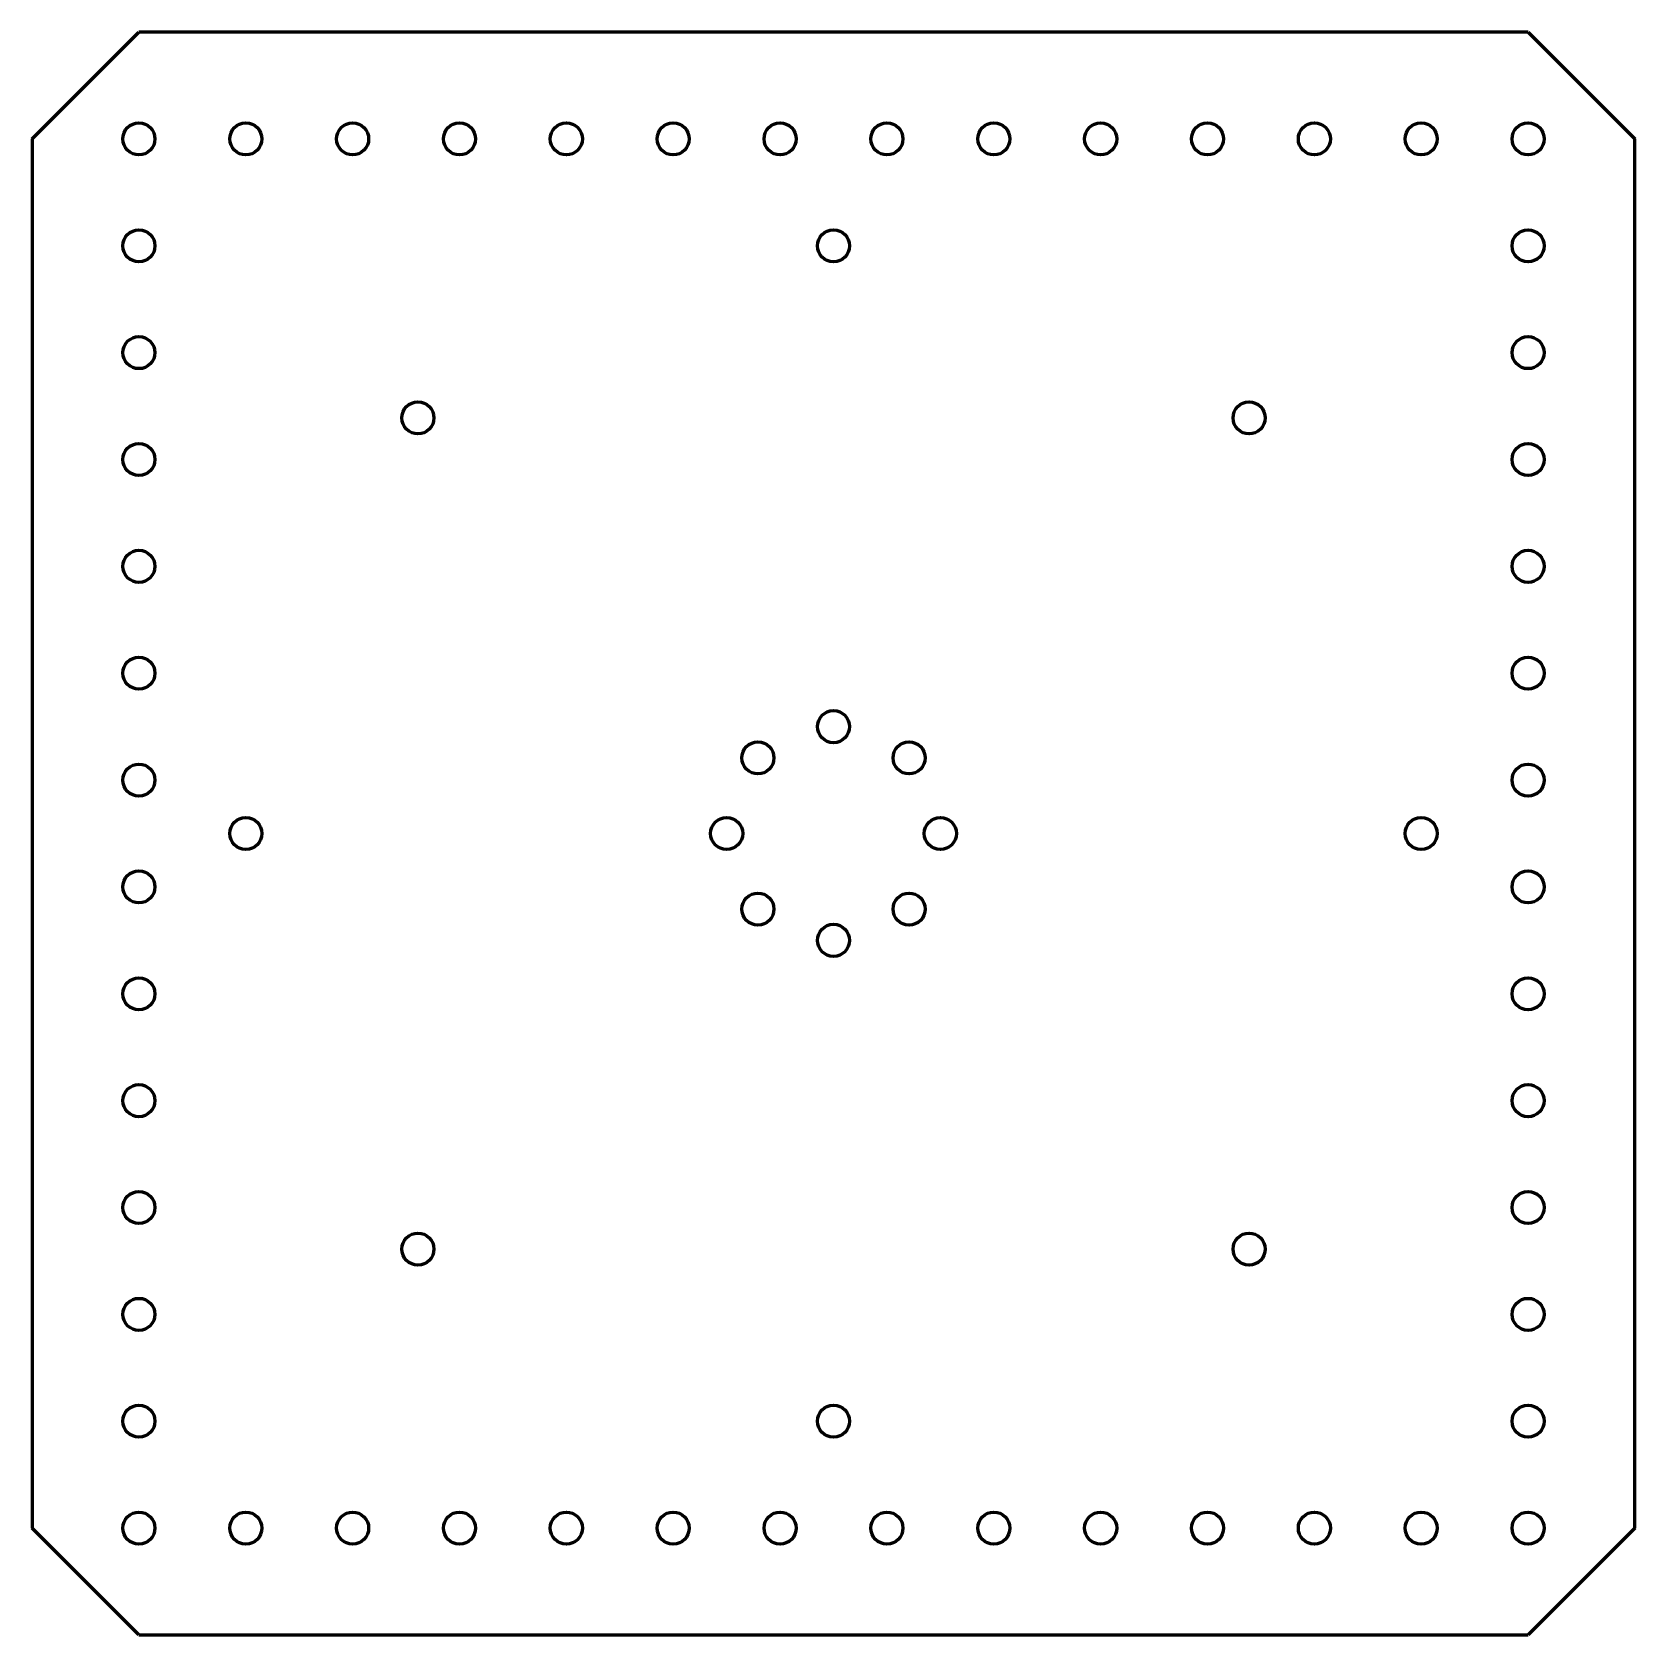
# Model space of a CAD drawing. Header units: millimetres. Extents: x -75 to 75, y -75 to 75.
import ezdxf

# ---------------------------------------------------------------- set-up
doc = ezdxf.new("R2010")
doc.units = ezdxf.units.MM
doc.linetypes.add('K5LT_BASIC', pattern=[0])

msp = doc.modelspace()

# ---------------------------------------------------------------- linework, layer by layer
at = {"color": 150, "linetype": 'K5LT_BASIC', "lineweight": 60, "true_color": 0x0080ff}
for p, q in [((-75, 65), (-65, 75)), ((65, 75), (-65, 75)), ((65, 75), (75, 65)), ((-75, 65), (-75, -65)), ((75, -65), (75, 65)), ((-65, -75), (-75, -65)), ((75, -65), (65, -75)), ((-65, -75), (65, -75))]:
    msp.add_line(p, q, dxfattribs=at)
for centre in [(-65, 65), (-55, 65), (-45, 65), (-35, 65), (-25, 65), (-15, 65), (-5, 65), (5, 65), (15, 65), (25, 65), (35, 65), (45, 65), (55, 65), (65, 65), (-65, 55), (0, 55), (65, 55), (-65, 45), (65, 45), (-38.89, 38.89), (38.89, 38.89), (-65, 35), (65, 35), (-65, 25), (65, 25), (-65, 15), (65, 15), (0, 10), (-7.07, 7.07), (7.07, 7.07), (-65, 5), (65, 5), (-55, 0), (10, 0), (55, 0), (-10, 0), (-65, -5), (65, -5), (-7.07, -7.07), (7.07, -7.07), (0, -10), (-65, -15), (65, -15), (-65, -25), (65, -25), (-65, -35), (65, -35), (-38.89, -38.89), (38.89, -38.89), (-65, -45), (65, -45), (-65, -55), (0, -55), (65, -55), (-65, -65), (-55, -65), (-45, -65), (-35, -65), (-25, -65), (-15, -65), (-5, -65), (5, -65), (15, -65), (25, -65), (35, -65), (45, -65), (55, -65), (65, -65)]:
    msp.add_circle(centre, 1.5, dxfattribs=at)

doc.saveas('drawing.dxf')
